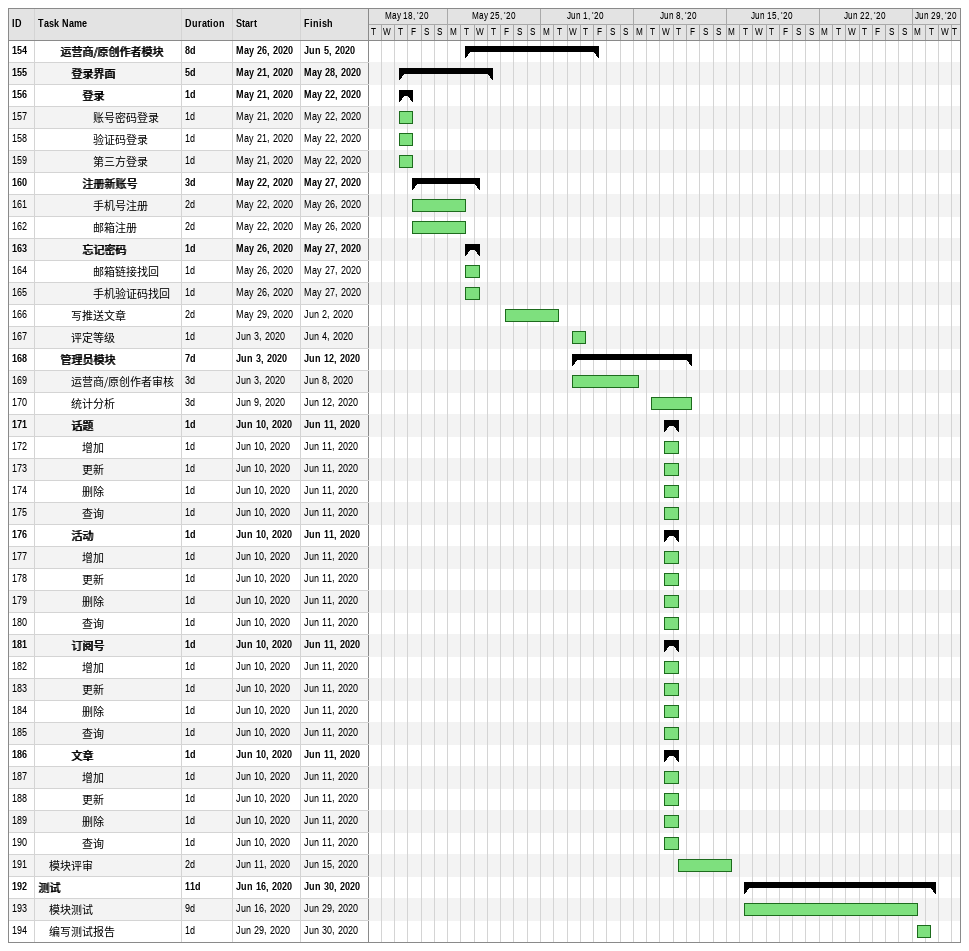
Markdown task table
| ID | Level | Task | Duration | Start | Finish |
|---|---|---|---|---|---|
| 154 | 3 | **运营商/原创作者模块** | 8d | 2020-05-26 | 2020-06-05 |
| 155 | 4 | **登录界面** | 5d | 2020-05-21 | 2020-05-28 |
| 156 | 5 | **登录** | 1d | 2020-05-21 | 2020-05-22 |
| 157 | 6 | 账号密码登录 | 1d | 2020-05-21 | 2020-05-22 |
| 158 | 6 | 验证码登录 | 1d | 2020-05-21 | 2020-05-22 |
| 159 | 6 | 第三方登录 | 1d | 2020-05-21 | 2020-05-22 |
| 160 | 5 | **注册新账号** | 3d | 2020-05-22 | 2020-05-27 |
| 161 | 6 | 手机号注册 | 2d | 2020-05-22 | 2020-05-26 |
| 162 | 6 | 邮箱注册 | 2d | 2020-05-22 | 2020-05-26 |
| 163 | 5 | **忘记密码** | 1d | 2020-05-26 | 2020-05-27 |
| 164 | 6 | 邮箱链接找回 | 1d | 2020-05-26 | 2020-05-27 |
| 165 | 6 | 手机验证码找回 | 1d | 2020-05-26 | 2020-05-27 |
| 166 | 4 | 写推送文章 | 2d | 2020-05-29 | 2020-06-02 |
| 167 | 4 | 评定等级 | 1d | 2020-06-03 | 2020-06-04 |
| 168 | 3 | **管理员模块** | 7d | 2020-06-03 | 2020-06-12 |
| 169 | 4 | 运营商/原创作者审核 | 3d | 2020-06-03 | 2020-06-08 |
| 170 | 4 | 统计分析 | 3d | 2020-06-09 | 2020-06-12 |
| 171 | 4 | **话题** | 1d | 2020-06-10 | 2020-06-11 |
| 172 | 5 | 增加 | 1d | 2020-06-10 | 2020-06-11 |
| 173 | 5 | 更新 | 1d | 2020-06-10 | 2020-06-11 |
| 174 | 5 | 删除 | 1d | 2020-06-10 | 2020-06-11 |
| 175 | 5 | 查询 | 1d | 2020-06-10 | 2020-06-11 |
| 176 | 4 | **活动** | 1d | 2020-06-10 | 2020-06-11 |
| 177 | 5 | 增加 | 1d | 2020-06-10 | 2020-06-11 |
| 178 | 5 | 更新 | 1d | 2020-06-10 | 2020-06-11 |
| 179 | 5 | 删除 | 1d | 2020-06-10 | 2020-06-11 |
| 180 | 5 | 查询 | 1d | 2020-06-10 | 2020-06-11 |
| 181 | 4 | **订阅号** | 1d | 2020-06-10 | 2020-06-11 |
| 182 | 5 | 增加 | 1d | 2020-06-10 | 2020-06-11 |
| 183 | 5 | 更新 | 1d | 2020-06-10 | 2020-06-11 |
| 184 | 5 | 删除 | 1d | 2020-06-10 | 2020-06-11 |
| 185 | 5 | 查询 | 1d | 2020-06-10 | 2020-06-11 |
| 186 | 4 | **文章** | 1d | 2020-06-10 | 2020-06-11 |
| 187 | 5 | 增加 | 1d | 2020-06-10 | 2020-06-11 |
| 188 | 5 | 更新 | 1d | 2020-06-10 | 2020-06-11 |
| 189 | 5 | 删除 | 1d | 2020-06-10 | 2020-06-11 |
| 190 | 5 | 查询 | 1d | 2020-06-10 | 2020-06-11 |
| 191 | 2 | 模块评审 | 2d | 2020-06-11 | 2020-06-15 |
| 192 | 1 | **测试** | 11d | 2020-06-16 | 2020-06-30 |
| 193 | 2 | 模块测试 | 9d | 2020-06-16 | 2020-06-29 |
| 194 | 2 | 编写测试报告 | 1d | 2020-06-29 | 2020-06-30 |
